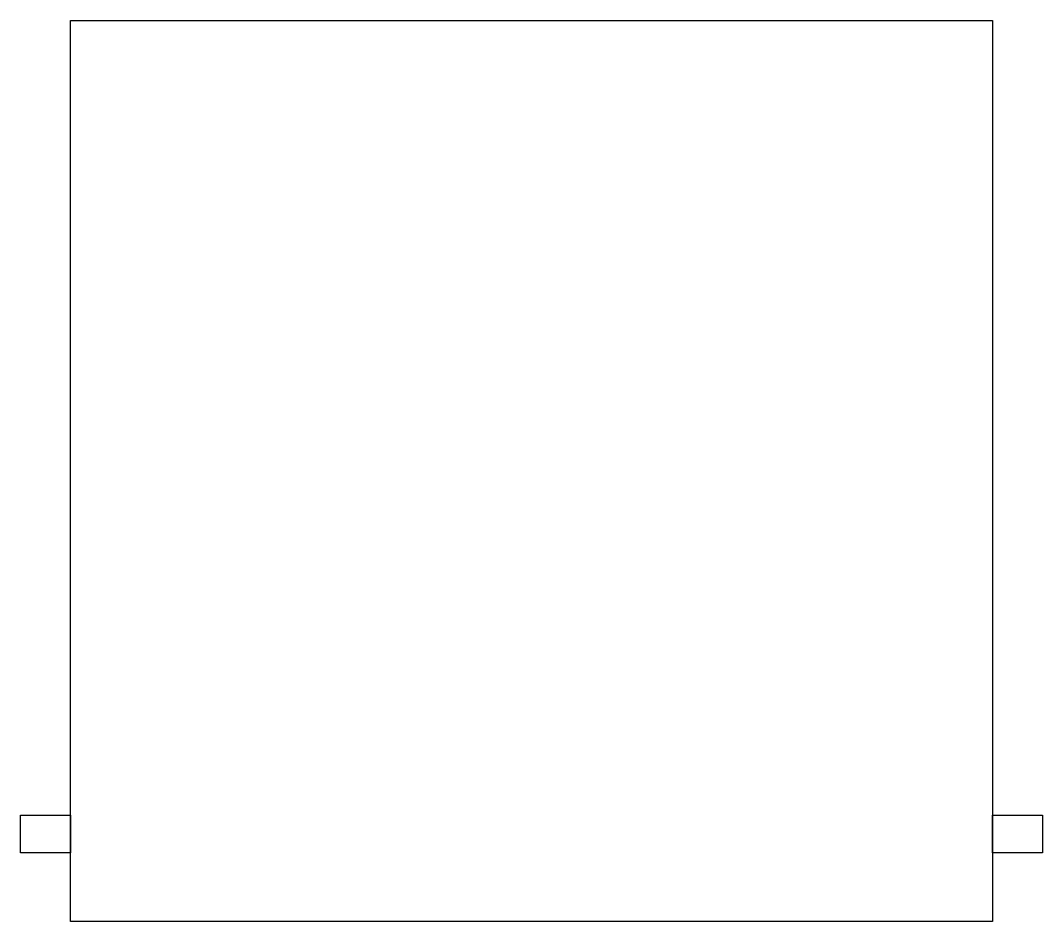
# Model space of a CAD drawing. Header units: millimetres. Extents: x -80.9 to 0.9, y -69 to 3.
import ezdxf

# ---------------------------------------------------------------- set-up
doc = ezdxf.new("R2010")
doc.units = ezdxf.units.MM
doc.layers.get('0').update_dxf_attribs({"linetype": 'CONTINUOUS'})

msp = doc.modelspace()

# ---------------------------------------------------------------- linework, layer by layer
for points in [[(-3.15, -69), (-76.85, -69), (-76.85, -63.5), (-76.85, -60.5), (-76.85, 3), (-3.15, 3), (-3.15, -60.5), (-3.15, -63.5)], [(-76.85, -60.5), (-76.85, -63.5), (-80.85, -63.5), (-80.85, -60.5)], [(-3.15, -63.5), (-3.15, -60.5), (0.85, -60.5), (0.85, -63.5)]]:
    msp.add_lwpolyline(points, close=True)

doc.saveas('drawing.dxf')
